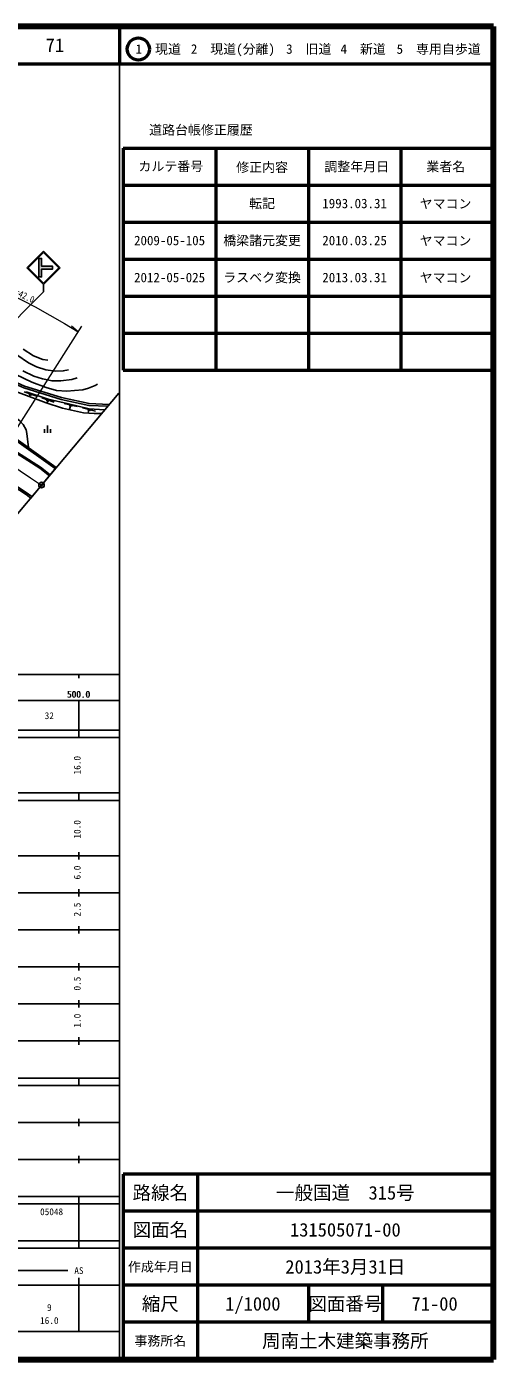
# Model space of a CAD drawing. Units: millimetres at full size, sheet at 1:1000; details may follow other scales. Extents: x 40000 to 680000, y 20000 to 380000.
# Drawn here: x 553871 to 680000, y 20000 to 380000 of the extents above; entities that cross this region are included whole.
import ezdxf
from ezdxf.enums import TextEntityAlignment as Align

# ---------------------------------------------------------------- set-up
doc = ezdxf.new("R2010")
doc.units = ezdxf.units.MM
doc.header["$LTSCALE"] = 1000
doc.header["$PDMODE"] = 32
doc.header["$PDSIZE"] = 500
doc.linetypes.add('CHAIN', pattern=[18.5, 12, -1.5, 3.5, -1.5])
for name, color, linetype, lineweight in [('M-BGD', 7, 'Continuous', 25), ('M-BMK', 2, 'CHAIN', 13), ('M-BMK-OTRS', 5, 'Continuous', 25), ('M-BMK-SRVR', 3, 'Continuous', 25), ('M-STR-HTXT', 7, 'Continuous', 13), ('M-STR-STR1', 1, 'Continuous', 25), ('M-STR-STRC', 7, 'Continuous', 25), ('M-TTL', 2, 'Continuous', 140), ('M-TTL-BAND', 7, 'Continuous', 25), ('M-TTL-FRAM', 2, 'Continuous', 50), ('M-TTL-LINE', 7, 'Continuous', 50)]:
    doc.layers.add(name, color=color, linetype=linetype, lineweight=lineweight)
doc.layers.add('M-OTRS', color=6, linetype='Continuous')
doc.layers.add('M-TTL-TXT', color=7, linetype='Continuous')
doc.styles.add('ＭＳ ゴシック', font='')
doc.styles.get('ＭＳ ゴシック').set_extended_font_data('MS Gothic')

msp = doc.modelspace()

# ---------------------------------------------------------------- hatches: boundary and pattern name
at = {"layer": 'M-STR-STRC'}
msp.add_hatch(color=256, dxfattribs=at).paths.add_polyline_path([(557140, 312385), (557890, 312385), (557890, 314510), (560890, 314510), (560890, 315260), (557890, 315260), (557890, 317385), (557140, 317385)])

# ---------------------------------------------------------------- linework, layer by layer
at = {"layer": 'M-BGD'}
for p, q in [((556607, 280181), (553201, 281349)), ((555233, 280430), (554439, 280703)), ((554836, 280566), (554655, 280040)), ((561347, 278556), (557941, 279723)), ((559973, 278805), (559178, 279077)), ((559576, 278941), (559360, 278312)), ((567527, 277375), (564021, 278192)), ((566136, 277484), (565318, 277674)), ((565727, 277579), (565488, 276557)), ((572490, 276174), (568989, 277013)), ((571099, 276292), (570282, 276487)), ((570690, 276389), (570502, 275604)), ((558709, 270237), (558709, 271283)), ((559509, 270237), (559509, 272230)), ((560309, 270237), (560309, 271283))]:
    msp.add_line(p, q, dxfattribs=at)
for points in [[(508965, 295829), (511012, 295147), (513906, 292931), (517583, 291295), (520694, 291304), (524701, 296279), (525977, 296402), (533126, 294060), (535233, 293237), (544619, 287956), (545727, 287115), (549013, 284271), (553140, 282445), (563199, 279309), (570675, 277677), (575797, 277466)], [(509098, 296311), (511249, 295595), (514163, 293364), (517688, 291795), (520454, 291803), (524443, 296757), (526033, 296910), (533295, 294531), (535448, 293690), (544895, 288375), (546042, 287504), (549284, 284698), (553316, 282914), (563327, 279793), (570739, 278175), (576203, 277950)], [(572994, 283388), (572355, 283038), (570553, 282386), (569033, 281928), (566832, 281674), (564766, 281522), (561973, 281758), (559145, 282486), (555251, 283975), (550905, 286078), (545837, 289238), (542464, 291329), (541033, 292142), (539500, 292800), (537863, 293152), (536407, 293150)], [(559596, 289919), (558238, 290105), (555688, 291111), (552962, 292887)], [(514600, 289672), (522797, 287482), (528975, 285565), (531557, 284643), (539510, 281252), (542905, 279418), (547495, 276742), (550478, 274664), (552048, 273498), (552931, 272499), (553709, 271099), (553951, 270109), (554335, 266324)], [(551219, 291314), (554416, 289218), (556564, 288108), (559082, 287270), (561645, 286978), (563762, 286996), (565186, 287263)], [(560018, 258696), (557440, 260719), (549001, 266142), (542886, 270070), (538551, 272497), (532630, 275861), (528538, 277880), (524730, 279414), (517957, 281868), (508595, 285014)], [(560208, 258928), (557614, 260963), (549163, 266394), (543040, 270327), (538698, 272758), (532771, 276126), (528661, 278154), (524837, 279694), (518056, 282152), (508690, 285299)], [(552869, 286999), (555826, 285595), (558117, 284891), (560735, 284303), (563090, 284313), (566084, 284681), (567534, 285156)], [(548535, 282300), (559177, 278369), (563599, 276986), (569194, 275704), (572108, 275481), (574116, 275469)], [(574954, 276465), (570788, 276798), (565153, 278148), (559712, 279338), (553762, 281379)]]:
    msp.add_lwpolyline(points, dxfattribs=at)
at = {"layer": 'M-BMK'}
msp.add_lwpolyline([(312611, 309991), (318458, 309819), (324592, 309494), (339441, 308002), (365902, 304465), (464886, 290795), (476773, 288865), (488894, 286457), (497009, 284636), (503692, 282898), (511689, 280326), (518651, 277701), (528872, 273334), (537271, 269028), (543765, 265383), (549322, 261936), (554919, 258104), (557880, 256163)], dxfattribs=at)
at = {"layer": 'M-BMK-OTRS'}
msp.add_line((535658, 229740), (578774, 281006), dxfattribs=at)
at = {"layer": 'M-BMK-SRVR'}
msp.add_circle((557880, 256163), 750, dxfattribs=at)
at = {"layer": 'M-OTRS'}
msp.add_point((557880, 256163), dxfattribs=at)
at = {"layer": 'M-STR-HTXT'}
for p, q in [((550152, 269783), (568813, 299058)), ((567835, 297523), (565949, 299095))]:
    msp.add_line(p, q, dxfattribs=at)
msp.add_lwpolyline([(520871, 319391), (524878, 318102), (533571, 314824), (545875, 309568), (556190, 304279), (564107, 299836), (567835, 297523)], dxfattribs=at)
at = {"layer": 'M-STR-STR1'}
for p, q in [((561607, 260631), (550592, 268482)), ((561871, 260953), (551029, 268681)), ((555042, 252640), (561871, 260953))]:
    msp.add_line(p, q, dxfattribs=at)
for points in [[(555042, 252640), (553771, 253627), (544133, 259878), (538916, 263182)], [(555328, 252988), (554032, 253994), (544376, 260257), (539406, 263404)]]:
    msp.add_lwpolyline(points, dxfattribs=at)
at = {"layer": 'M-STR-STRC'}
for p, q in [((553891, 314886), (558391, 319386)), ((554244, 314886), (558391, 319032)), ((557140, 317385), (557890, 317385)), ((557140, 317385), (557140, 312385)), ((557890, 317385), (557890, 315260)), ((562891, 314885), (558391, 319386)), ((562538, 314885), (558391, 319032)), ((553891, 314886), (558391, 310385)), ((554244, 314886), (558391, 310739)), ((557890, 315260), (560890, 315260)), ((557890, 314510), (560890, 314510)), ((557890, 314510), (557890, 312385)), ((558391, 310739), (562538, 314885)), ((558391, 310385), (562891, 314885)), ((557140, 312385), (557890, 312385)), ((558391, 310385), (558391, 308385)), ((528796, 278469), (558391, 308385))]:
    msp.add_line(p, q, dxfattribs=at)
msp.add_lwpolyline([(557140, 317385), (557890, 317385), (557890, 315260), (560890, 315260), (560890, 314510), (557890, 314510), (557890, 312385), (557140, 312385)], close=True, dxfattribs=at)
at = {"layer": 'M-TTL'}
for p, q in [((680000, 380000), (40000, 380000)), ((680000, 20000), (680000, 380000)), ((40000, 20000), (680000, 20000))]:
    msp.add_line(p, q, dxfattribs=at)
at = {"layer": 'M-TTL-BAND'}
for p, q in [((579000, 20000), (579000, 370000)), ((40000, 205000), (579000, 205000)), ((568000, 205000), (568000, 204000)), ((68000, 198000), (579000, 198000)), ((568000, 188000), (568000, 198000)), ((40000, 190000), (579000, 190000)), ((40000, 188000), (579000, 188000)), ((40000, 173000), (579000, 173000)), ((568000, 171000), (568000, 173000)), ((40000, 171000), (579000, 171000)), ((40000, 156000), (579000, 156000)), ((568000, 155000), (568000, 157000)), ((46000, 146000), (579000, 146000)), ((568000, 145000), (568000, 147000)), ((568000, 135000), (568000, 137000)), ((52000, 136000), (579000, 136000)), ((46000, 126000), (579000, 126000)), ((568000, 125000), (568000, 127000)), ((52000, 116000), (579000, 116000)), ((568000, 115000), (568000, 117000)), ((46000, 106000), (579000, 106000)), ((568000, 105000), (568000, 107000)), ((40000, 96000), (579000, 96000)), ((40000, 94000), (579000, 94000)), ((568000, 94000), (568000, 96000)), ((49000, 84000), (579000, 84000)), ((568000, 83000), (568000, 85000)), ((40000, 74000), (579000, 74000)), ((568000, 73000), (568000, 75000)), ((40000, 64000), (579000, 64000)), ((40000, 62000), (579000, 62000)), ((568000, 62000), (568000, 64000)), ((568000, 52000), (568000, 62000)), ((40000, 52000), (579000, 52000)), ((568000, 50000), (568000, 52000)), ((40000, 50000), (579000, 50000)), ((71000, 44000), (565000, 44000)), ((40000, 40000), (579000, 40000)), ((568000, 27500), (568000, 42000)), ((68000, 27500), (579000, 27500))]:
    msp.add_line(p, q, dxfattribs=at)
at = {"layer": 'M-TTL-FRAM'}
for p, q in [((580000, 347197), (580000, 287197)), ((580000, 347197), (680000, 347197)), ((580000, 287197), (680000, 287197)), ((680000, 70000), (580000, 70000)), ((580000, 70000), (580000, 20000))]:
    msp.add_line(p, q, dxfattribs=at)
at = {"layer": 'M-TTL-LINE'}
for p, q in [((579000, 380000), (579000, 370000)), ((40000, 370000), (680000, 370000)), ((605000, 347197), (605000, 287197)), ((630000, 347197), (630000, 287197)), ((655000, 347197), (655000, 287197)), ((580000, 337197), (680000, 337197)), ((580000, 327197), (680000, 327197)), ((580000, 317197), (680000, 317197)), ((580000, 307197), (680000, 307197)), ((580000, 297197), (680000, 297197)), ((600000, 70000), (600000, 20000)), ((680000, 60000), (580000, 60000)), ((680000, 50000), (580000, 50000)), ((680000, 40000), (580000, 40000)), ((630000, 40000), (630000, 30000)), ((650000, 40000), (650000, 30000)), ((680000, 30000), (580000, 30000))]:
    msp.add_line(p, q, dxfattribs=at)
msp.add_circle((584031, 373958), 3000, dxfattribs=at)

# ---------------------------------------------------------------- texts
at = {"layer": 'M-STR-HTXT', "style": 'ＭＳ ゴシック', "width": 0.8}
msp.add_text('ガードパイプ\u3000L=42.0', height=1833, rotation=334.638, dxfattribs=at).set_placement((545741, 309285), align=Align.BOTTOM_CENTER)
at = {"layer": 'M-TTL-BAND', "style": 'ＭＳ ゴシック'}
for s, p in [('500.0', (567844, 198195)), ('500.0', (568000, 198195)), ('32', (560000, 192405)), ('AS', (568000, 42500)), ('9', (560000, 32523)), ('16.0', (560000, 29033))]:
    msp.add_text(s, height=1833, dxfattribs=at).set_placement(p, align=Align.BOTTOM_CENTER)
for s, p in [('16.0', (569000, 180500)), ('10.0', (569000, 163174)), ('6.0', (569000, 151500)), ('2.5', (569000, 141500)), ('0.5', (569000, 121500)), ('1.0', (569000, 111500))]:
    msp.add_text(s, height=1833, rotation=90, dxfattribs=at).set_placement(p, align=Align.BOTTOM_CENTER)
msp.add_text('05048', height=1833, dxfattribs=at).set_placement((557500, 58405), align=Align.BOTTOM_LEFT)
at = {"layer": 'M-TTL-TXT', "style": 'ＭＳ ゴシック'}
for s, height, p in [('71', 3666, (561497, 375000)), ('1\u3000現道', 2566, (589448, 373958)), ('2\u3000現道(分離)', 2566, (609619, 373958)), ('3\u3000旧道', 2566, (630121, 373958)), ('4\u3000新道', 2566, (644824, 373958)), ('5\u3000専用自歩道', 2566, (665228, 373958)), ('道路台帳修正履歴', 2566, (600968, 352113)), ('カルテ番号', 2566, (592839, 342277)), ('修正内容', 2566, (617509, 342023)), ('調整年月日', 2566, (643089, 342197)), ('業者名', 2566, (667134, 342197)), ('転記', 2566, (617500, 332245)), ('1993.03.31', 2566, (642500, 332245)), ('ヤマコン', 2566, (667077, 332189)), ('2009-05-105', 2566, (592500, 322245)), ('橋梁諸元変更', 2566, (617500, 322245)), ('2010.03.25', 2566, (642500, 322245)), ('ヤマコン', 2566, (667077, 322189)), ('2012-05-025', 2566, (592500, 312245)), ('ラスベク変換', 2566, (617500, 312245)), ('2013.03.31', 2566, (642500, 312245)), ('ヤマコン', 2566, (667077, 312189)), ('路線名', 3666, (590000, 65000)), ('路線名', 3666, (590000, 65000)), ('一般国道\u3000315号', 3666, (640000, 65000)), ('図面名', 3666, (590000, 55000)), ('図面名', 3666, (590000, 55000)), ('131505071-00', 3666, (640000, 55000)), ('2013年3月31日', 3666, (640000, 45000)), ('作成年月日', 2566, (590000, 45000)), ('作成年月日', 2566, (590000, 45000)), ('縮尺', 3666, (590000, 35000)), ('縮尺', 3666, (590000, 35000)), ('1/1000', 3666, (615000, 35000)), ('図面番号', 3666, (640000, 35000)), ('図面番号', 3666, (640000, 35000)), ('71-00', 3666, (664125, 35000)), ('事務所名', 2566, (590000, 25000)), ('事務所名', 2566, (590000, 25000)), ('周南土木建築事務所', 3666, (640000, 25000))]:
    msp.add_text(s, height=height, dxfattribs=at).set_placement(p, align=Align.MIDDLE_CENTER)

doc.saveas('drawing.dxf')
